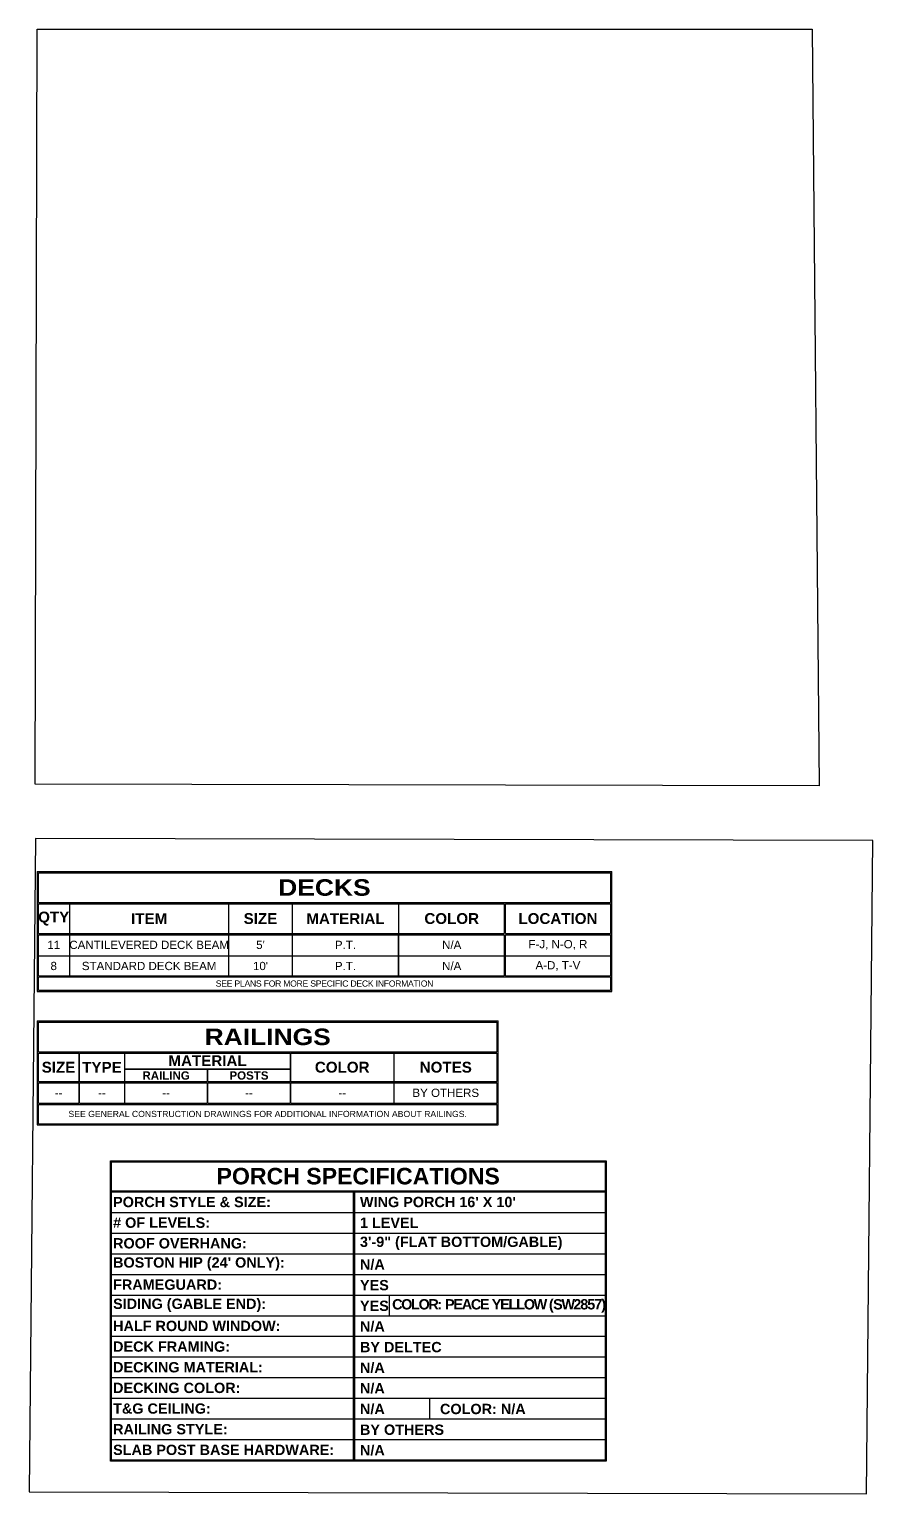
# Model space of a CAD drawing. Header units: inches. Extents: x 0 to 7225, y -1280 to 2424.
# Drawn here: x 3376 to 3785, y -1263 to -554 of the extents above; entities that cross this region are included whole.
import ezdxf

# ---------------------------------------------------------------- set-up
doc = ezdxf.new("R2010")
doc.units = ezdxf.units.IN
doc.header["$LTSCALE"] = 10
doc.header["$MEASUREMENT"] = 0
doc.layers.get('0').update_dxf_attribs({"linetype": 'CONTINUOUS'})
doc.layers.add('A-SCH', color=171, linetype='CONTINUOUS')
doc.layers.add('VIEWPORT', color=14, linetype='CONTINUOUS', plot=False)
doc.styles.add('style1', font='arial.ttf')
doc.styles.add('style2', font='arialbd.ttf')
doc.styles.add('style3', font='ariblk.ttf')

# ---------------------------------------------------------------- blocks, each defined once
blk = doc.blocks.new('*T77')
at = {"layer": 'A-SCH', "color": 0, "lineweight": -2, "transparency": 16777216}
for p, q in [((-0.31, 0.31), (278, 0.31)), ((-0.31, 0.31), (-0.31, -57.8)), ((278, -15.03), (278, 0.31)), ((0.31, -0.31), (277.38, -0.31)), ((0.31, -14.72), (0.31, -0.31)), ((277.38, -0.31), (277.38, -14.72)), ((0.31, -29.72), (0.31, -15.34)), ((15.31, -15.34), (15.31, -29.72)), ((15.56, -29.72), (15.56, -15.34)), ((92.31, -15.34), (92.31, -29.72)), ((92.56, -29.72), (92.56, -15.34)), ((123.19, -15.34), (123.19, -29.72)), ((123.44, -29.72), (123.44, -15.34)), ((174.65, -15.34), (174.65, -29.72)), ((174.9, -29.72), (174.9, -15.34)), ((225.92, -15.34), (225.92, -29.72)), ((226.54, -29.72), (226.54, -15.34)), ((277.38, -15.34), (277.38, -29.72)), ((278, -30.03), (278, -15.03)), ((0.31, -29.72), (15.31, -29.72)), ((0.31, -30.34), (15.31, -30.34)), ((0.31, -40.49), (0.31, -30.34)), ((15.31, -30.34), (15.31, -50.18)), ((15.56, -29.72), (92.31, -29.72)), ((15.56, -30.34), (92.31, -30.34)), ((15.56, -40.49), (15.56, -30.34)), ((92.31, -30.34), (92.31, -50.18)), ((92.56, -29.72), (123.19, -29.72)), ((92.56, -30.34), (123.19, -30.34)), ((92.56, -40.49), (92.56, -30.34)), ((123.19, -30.34), (123.19, -50.18)), ((123.44, -29.72), (174.65, -29.72)), ((123.44, -30.34), (174.75, -30.34)), ((123.44, -40.49), (123.44, -30.34)), ((174.79, -30.34), (225.92, -30.34)), ((174.9, -29.72), (225.92, -29.72)), ((225.92, -30.34), (225.92, -50.18)), ((226.54, -29.72), (277.38, -29.72)), ((226.54, -30.34), (277.38, -30.34)), ((226.54, -40.49), (226.54, -30.34)), ((277.38, -30.34), (277.38, -50.18)), ((278, -40.49), (278, -30.03)), ((0.31, -50.18), (0.31, -40.49)), ((15.56, -40.49), (92.31, -40.49)), ((15.56, -50.18), (15.56, -40.49)), ((92.56, -40.49), (123.19, -40.49)), ((92.56, -50.18), (92.56, -40.49)), ((123.44, -40.49), (174.75, -40.49)), ((123.44, -50.18), (123.44, -40.49)), ((174.79, -40.49), (225.92, -40.49)), ((226.54, -40.49), (277.38, -40.49)), ((226.54, -50.18), (226.54, -40.49)), ((278, -50.49), (278, -40.49)), ((0.31, -57.18), (0.31, -50.8)), ((277.38, -50.8), (277.38, -57.18)), ((278, -57.8), (278, -50.49)), ((-0.31, -57.8), (278, -57.8)), ((0.31, -57.18), (277.38, -57.18))]:
    blk.add_line(p, q, dxfattribs=at)
at = {"layer": 'A-SCH', "color": 0, "linetype": 'ByBlock', "lineweight": -2, "transparency": 16777216}
for p, q in [((0.31, -14.72), (277.38, -14.72)), ((0.31, -15.34), (15.31, -15.34)), ((15.56, -15.34), (92.31, -15.34)), ((92.56, -15.34), (123.19, -15.34)), ((123.44, -15.34), (174.65, -15.34)), ((174.9, -15.34), (225.92, -15.34)), ((226.54, -15.34), (277.38, -15.34)), ((174.75, -30.34), (174.75, -50.18)), ((174.79, -40.49), (174.79, -30.34)), ((0.31, -40.49), (15.31, -40.49)), ((174.79, -50.18), (174.79, -40.49)), ((0.31, -50.18), (15.31, -50.18)), ((0.31, -50.8), (15.56, -50.8)), ((15.31, -50.8), (92.56, -50.8)), ((15.56, -50.18), (92.31, -50.18)), ((92.31, -50.8), (123.44, -50.8)), ((92.56, -50.18), (123.19, -50.18)), ((123.19, -50.8), (174.79, -50.8)), ((123.44, -50.18), (174.75, -50.18)), ((174.75, -50.8), (226.54, -50.8)), ((174.79, -50.18), (225.92, -50.18)), ((225.92, -50.8), (277.38, -50.8)), ((226.54, -50.18), (277.38, -50.18))]:
    blk.add_line(p, q, dxfattribs=at)
at = {"layer": 'A-SCH', "color": 222, "transparency": 16777216, "attachment_point": 5}
for s, insert, char_height, width, style in [('DECKS', (138.84, -7.52), 8, 275.6875, 'style3'), ('QTY', (7.72, -22.53), 5.25, 13.4375, 'style2'), ('ITEM ', (53.94, -22.53), 5.25, 75, 'style2'), ('SIZE', (107.88, -22.53), 5.25, 28.875, 'style2'), ('MATERIAL', (149.04, -22.53), 5.25, 49.4583, 'style2'), ('COLOR', (200.5, -22.53), 5.25, 49.4583, 'style2'), ('LOCATION', (251.96, -22.53), 5.25, 49.4583, 'style2'), ('11', (7.72, -35.26), 4, 13.4375, 'style1'), ('CANTILEVERED DECK BEAM', (53.94, -35.26), 4, 75, 'style1'), ("5'", (107.88, -35.26), 4, 28.875, 'style1'), ('P.T.', (149.04, -35.26), 4, 49.4583, 'style1'), ('N/A', (200.5, -35.26), 4, 49.4583, 'style1'), ('F-J, N-O, R  ', (251.96, -35.26), 4, 49.4583, 'style1'), ('8', (7.72, -45.49), 4, 13.4375, 'style1'), ('STANDARD DECK BEAM', (53.94, -45.49), 4, 75, 'style1'), ("10'", (107.88, -45.49), 4, 28.875, 'style1'), ('P.T.', (149.04, -45.49), 4, 49.4583, 'style1'), ('N/A', (200.5, -45.49), 4, 49.4583, 'style1'), ('A-D, T-V', (251.96, -45.49), 4, 49.4583, 'style1'), ('{\\T0.95;SEE PLANS FOR MORE SPECIFIC DECK INFORMATION}', (138.84, -53.99), 3, 275.6875, 'style1')]:
    blk.add_mtext(s, dxfattribs=dict(at, insert=insert, char_height=char_height, width=width, style=style))
blk = doc.blocks.new('*T78')
at = {"layer": 'A-SCH', "color": 0, "lineweight": -2, "transparency": 16777216}
for p, q in [((-0.31, 0.31), (223, 0.31)), ((-0.31, 0.31), (-0.31, -50.14)), ((223, -15.03), (223, 0.31)), ((0.31, -0.31), (222.37, -0.31)), ((0.31, -14.72), (0.31, -0.31)), ((222.37, -0.31), (222.37, -14.72)), ((0.31, -23.03), (0.31, -15.34)), ((19.94, -15.34), (19.94, -29.05)), ((20.19, -23.03), (20.19, -15.34)), ((41.94, -15.34), (41.94, -29.05)), ((42.19, -22.91), (42.19, -15.34)), ((122.22, -15.34), (122.22, -22.91)), ((122.47, -23.16), (122.47, -15.34)), ((172.39, -15.34), (172.39, -29.05)), ((172.64, -23.03), (172.64, -15.34)), ((222.37, -15.34), (222.37, -29.05)), ((223, -23.03), (223, -15.03)), ((0.31, -29.05), (0.31, -23.03)), ((20.19, -29.05), (20.19, -23.03)), ((42.19, -22.91), (122.22, -22.91)), ((42.19, -23.16), (82.08, -23.16)), ((42.19, -29.05), (42.19, -23.16)), ((82.08, -23.16), (82.08, -29.05)), ((82.33, -23.16), (122.47, -23.16)), ((82.33, -29.05), (82.33, -23.16)), ((122.22, -23.16), (122.22, -29.05)), ((122.47, -29.05), (122.47, -22.91)), ((172.64, -29.05), (172.64, -23.03)), ((223, -29.36), (223, -23.03)), ((0.31, -29.05), (41.94, -29.05)), ((0.31, -29.68), (19.94, -29.68)), ((0.31, -39.51), (0.31, -29.68)), ((19.94, -29.68), (19.94, -39.51)), ((20.19, -29.68), (41.94, -29.68)), ((20.19, -39.51), (20.19, -29.68)), ((41.94, -29.68), (41.94, -39.51)), ((42.19, -29.05), (82.08, -29.05)), ((42.19, -29.68), (82.08, -29.68)), ((42.19, -39.51), (42.19, -29.68)), ((82.08, -29.68), (82.08, -39.51)), ((82.33, -29.05), (172.39, -29.05)), ((82.33, -29.68), (122.22, -29.68)), ((82.33, -39.51), (82.33, -29.68)), ((122.22, -29.68), (122.22, -39.51)), ((122.47, -29.68), (172.49, -29.68)), ((122.47, -39.51), (122.47, -29.68)), ((172.54, -29.68), (222.37, -29.68)), ((172.64, -29.05), (222.37, -29.05)), ((222.37, -29.68), (222.37, -39.51)), ((223, -39.82), (223, -29.36)), ((0.31, -49.51), (0.31, -40.14)), ((222.37, -40.14), (222.37, -49.51)), ((223, -50.14), (223, -39.82)), ((0.31, -49.51), (222.37, -49.51)), ((-0.31, -50.14), (223, -50.14))]:
    blk.add_line(p, q, dxfattribs=at)
at = {"layer": 'A-SCH', "color": 0, "linetype": 'ByBlock', "lineweight": -2, "transparency": 16777216}
for p, q in [((0.31, -14.72), (222.37, -14.72)), ((0.31, -15.34), (19.94, -15.34)), ((20.19, -15.34), (41.94, -15.34)), ((42.19, -15.34), (122.22, -15.34)), ((122.47, -15.34), (172.39, -15.34)), ((172.64, -15.34), (222.37, -15.34)), ((172.49, -29.68), (172.49, -39.51)), ((172.54, -39.51), (172.54, -29.68)), ((0.31, -39.51), (19.94, -39.51)), ((0.31, -40.14), (20.19, -40.14)), ((19.94, -40.14), (42.19, -40.14)), ((20.19, -39.51), (41.94, -39.51)), ((41.94, -40.14), (82.33, -40.14)), ((42.19, -39.51), (82.08, -39.51)), ((82.08, -40.14), (122.47, -40.14)), ((82.33, -39.51), (122.22, -39.51)), ((122.22, -40.14), (172.54, -40.14)), ((122.47, -39.51), (172.49, -39.51)), ((172.49, -40.14), (222.37, -40.14)), ((172.54, -39.51), (222.37, -39.51))]:
    blk.add_line(p, q, dxfattribs=at)
at = {"layer": 'A-SCH', "color": 222, "transparency": 16777216, "attachment_point": 5}
for s, insert, char_height, width, style in [('RAILINGS', (111.34, -7.52), 8, 220.6875, 'style3'), ('SIZE', (10.03, -22.2), 5.25, 18.0688, 'style2'), ('TYPE', (31.07, -22.2), 5.25, 20, 'style2'), ('MATERIAL', (82.21, -19.03), 5.25, 78.275, 'style2'), ('COLOR', (147.43, -22.2), 5.25, 48.1719, 'style2'), ('NOTES', (197.6, -22.2), 5.25, 48.1719, 'style2'), ('RAILING', (62.14, -26.2), 4, 38.1375, 'style2'), ('POSTS', (102.27, -26.2), 4, 38.1375, 'style2'), ('--', (10.03, -34.59), 4, 18.0688, 'style1'), ('--', (31.07, -34.59), 4, 20, 'style1'), ('--', (62.14, -34.59), 4, 38.1375, 'style1'), ('--', (102.27, -34.59), 4, 38.1375, 'style1'), ('--', (147.43, -34.59), 4, 48.1719, 'style1'), ('BY OTHERS', (197.6, -34.59), 4, 48.1719, 'style1'), ('SEE GENERAL CONSTRUCTION DRAWINGS FOR ADDITIONAL INFORMATION ABOUT RAILINGS.', (111.34, -44.82), 3, 220.6875, 'style1')]:
    blk.add_mtext(s, dxfattribs=dict(at, insert=insert, char_height=char_height, width=width, style=style))
blk = doc.blocks.new('*U74')
at = {"layer": 'A-SCH', "insert": (2.7, -5.25), "char_height": 5, "width": 103, "attachment_point": 4, "style": 'style2'}
blk.add_mtext('BY DELTEC', dxfattribs=at)
blk = doc.blocks.new('*U75')
at = {"layer": 'A-SCH', "insert": (2.7, -5.25), "char_height": 5, "width": 103, "attachment_point": 4, "style": 'style2'}
blk.add_mtext('N/A', dxfattribs=at)
blk = doc.blocks.new('*U73')
at = {"layer": 'A-SCH', "insert": (2.7, -5.25), "char_height": 5, "width": 103, "attachment_point": 4, "style": 'style2'}
blk.add_mtext('N/A', dxfattribs=at)
blk = doc.blocks.new('*U76')
at = {"layer": 'A-SCH', "insert": (2.7, -5.25), "char_height": 5, "width": 103, "attachment_point": 4, "style": 'style2'}
blk.add_mtext('BY OTHERS', dxfattribs=at)

msp = doc.modelspace()

# ---------------------------------------------------------------- linework, layer by layer
at = {"layer": 'A-SCH'}
for p, q in [((3550.57, -1177), (3550.57, -1167)), ((3570.13, -1227), (3570.13, -1217))]:
    msp.add_line(p, q, dxfattribs=at)
for points in [[(3415.34, -1247.5), (3415.34, -1102), (3415.34, -1102)], [(3415.34, -1102), (3655.44, -1102), (3655.44, -1117)], [(3415.59, -1247.25), (3415.59, -1102.25), (3415.59, -1102.25)], [(3415.59, -1102.25), (3655.19, -1102.25), (3655.19, -1117)], [(3415.84, -1247), (3415.84, -1102.5), (3415.84, -1102.5)], [(3415.84, -1102.5), (3654.94, -1102.5), (3654.94, -1117)], [(3415.84, -1116.5), (3654.94, -1116.5)], [(3415.84, -1116.75), (3654.94, -1116.75)], [(3415.84, -1117), (3655.44, -1117)], [(3533.04, -1247), (3533.04, -1117)], [(3533.29, -1247.25), (3533.29, -1117)], [(3533.54, -1247.5), (3533.54, -1117)], [(3654.94, -1117), (3654.94, -1247), (3533.54, -1247)], [(3655.19, -1117), (3655.19, -1247.25), (3533.54, -1247.25)], [(3655.44, -1117), (3655.44, -1247.5), (3533.54, -1247.5)], [(3533.54, -1117), (3654.94, -1117)], [(3533.54, -1117), (3533.54, -1247.5)], [(3415.84, -1127), (3533.29, -1127)], [(3533.54, -1127), (3654.94, -1127)], [(3415.84, -1137), (3533.29, -1137)], [(3533.54, -1137), (3654.94, -1137)], [(3415.84, -1147), (3533.29, -1147)], [(3533.54, -1147), (3654.94, -1147)], [(3415.84, -1157), (3533.29, -1157)], [(3533.54, -1157), (3654.94, -1157)], [(3415.84, -1167), (3533.29, -1167)], [(3533.54, -1167), (3654.94, -1167)], [(3415.84, -1177), (3533.29, -1177)], [(3533.54, -1177), (3654.94, -1177)], [(3415.84, -1187), (3533.29, -1187)], [(3533.54, -1187), (3654.94, -1187)], [(3415.84, -1197), (3533.29, -1197)], [(3533.54, -1197), (3654.94, -1197)], [(3415.84, -1207), (3533.29, -1207)], [(3533.54, -1207), (3654.94, -1207)], [(3415.84, -1217), (3533.29, -1217)], [(3533.54, -1217), (3654.94, -1217)], [(3415.84, -1227), (3533.29, -1227)], [(3533.54, -1227), (3654.94, -1227)], [(3415.84, -1237), (3533.29, -1237)], [(3533.54, -1237), (3654.94, -1237)], [(3533.54, -1247.5), (3415.34, -1247.5)], [(3533.29, -1247.25), (3415.59, -1247.25)], [(3533.04, -1247), (3415.84, -1247)], [(3415.84, -1247), (3533.04, -1247)], [(3533.29, -1247), (3533.29, -1247)], [(3533.54, -1247), (3654.94, -1247)]]:
    msp.add_lwpolyline(points, dxfattribs=at)
at = {"layer": 'VIEWPORT', "color": 0}
for points in [[(3758.66, -920.51), (3378.99, -919.61), (3379.86, -554.19), (3755.23, -554.19)], [(3784.61, -947.02), (3379.08, -946.05), (3376.07, -1262.23), (3781.6, -1263.2)]]:
    msp.add_lwpolyline(points, close=True, dxfattribs=at)

# ---------------------------------------------------------------- block references
for name, p in [('*T77', (3380.18, -962.23)), ('*T78', (3380.21, -1034.54))]:
    msp.add_blockref(name, p)
at = {"layer": 'A-SCH'}
for name, p in [('*U74', (3533.54, -1187)), ('*U75', (3533.54, -1197)), ('*U73', (3533.54, -1207)), ('*U76', (3533.54, -1227))]:
    msp.add_blockref(name, p, dxfattribs=at)

# ---------------------------------------------------------------- texts
at = {"layer": 'A-SCH', "style": 'style2'}
for s, insert, char_height, width, attachment_point in [('PORCH SPECIFICATIONS', (3535.39, -1109.5), 8, 239.1022, 5), ('PORCH STYLE & SIZE: ', (3416.66, -1122), 5, 151.9106, 4), ("WING PORCH 16' X 10'", (3536.24, -1122), 5, 103, 4), ('# OF LEVELS: ', (3416.66, -1132), 5, 151.9106, 4), ('1 LEVEL', (3536.24, -1132), 5, 103, 4), ('ROOF OVERHANG: ', (3416.66, -1142), 5, 151.9106, 4), ('3\'-9" (FLAT BOTTOM/GABLE)', (3536.24, -1142), 5, 103, 4), ("BOSTON HIP (24' ONLY): ", (3416.66, -1152), 5, 151.9106, 4), ('N/A', (3536.24, -1152.27), 5, 103, 4), ('FRAMEGUARD: ', (3416.66, -1162), 5, 151.9106, 4), ('YES', (3536.24, -1162.25), 5, 103, 4), ('SIDING (GABLE END): ', (3416.66, -1172), 5, 151.9106, 4), ('YES', (3536.24, -1172.25), 5, 103, 4), ('{\\T0.87;COLOR: PEACE YELLOW (SW2857)}', (3551.82, -1172.25), 5, 133.2596, 4), ('HALF ROUND WINDOW: ', (3416.66, -1182), 5, 151.9106, 4), ('N/A', (3536.24, -1182.25), 5, 103, 4), ('DECK FRAMING:', (3416.66, -1192), 5, 151.9106, 4), ('DECKING MATERIAL:', (3416.66, -1202), 5, 151.9106, 4), ('DECKING COLOR:', (3416.66, -1212), 5, 151.9106, 4), ('T&G CEILING:', (3416.66, -1222), 5, 151.9106, 4), ('N/A', (3536.24, -1222.25), 5, 103, 4), ('COLOR: N/A', (3575.01, -1222.25), 5, 103, 4), ('RAILING STYLE:', (3416.66, -1232), 5, 151.9106, 4), ('SLAB POST BASE HARDWARE:', (3416.66, -1242), 5, 151.9106, 4), ('N/A', (3536.24, -1242.25), 5, 103, 4)]:
    msp.add_mtext(s, dxfattribs=dict(at, insert=insert, char_height=char_height, width=width, attachment_point=attachment_point))

doc.saveas('drawing.dxf')
